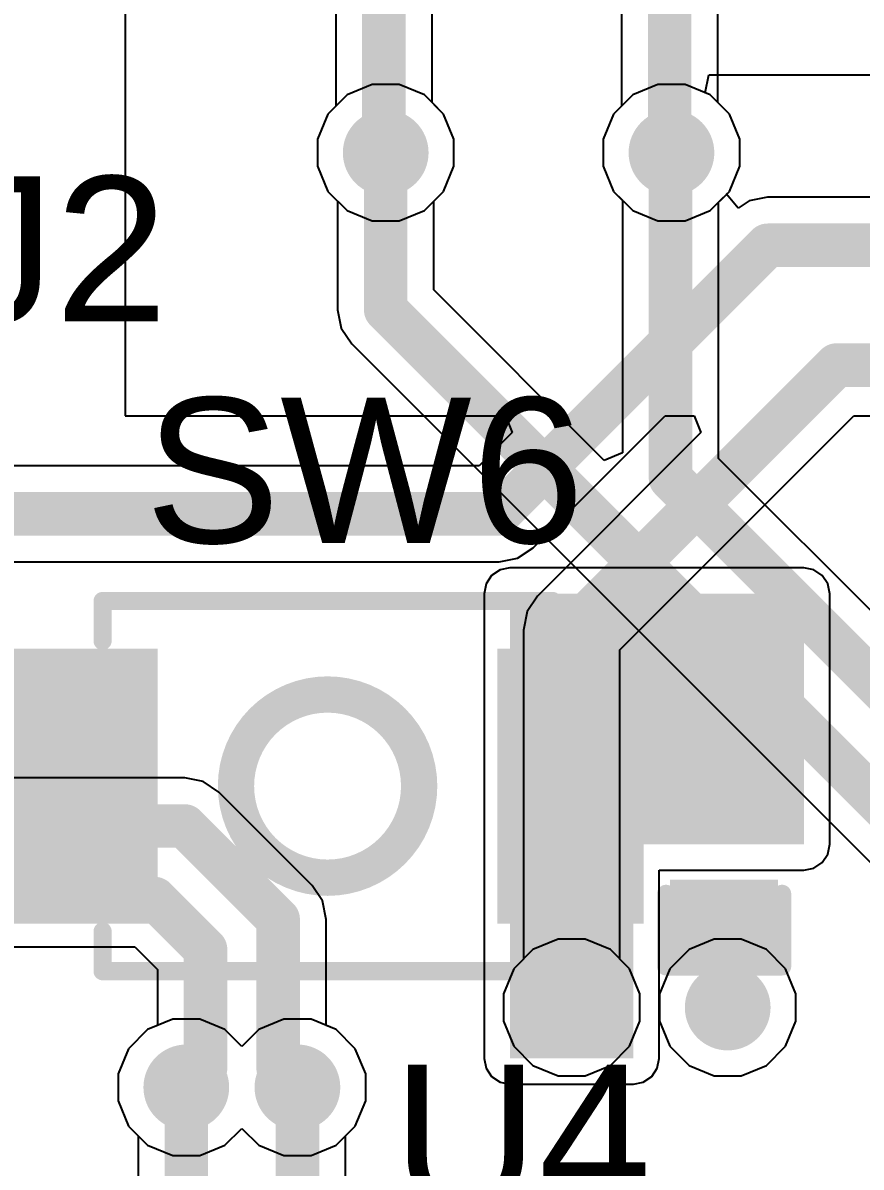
# Model space of a CAD drawing. Header units: inches. Extents: x 0 to 5376, y 0 to 5416.
# Drawn here: x 14.24 to 20.11, y 109.98 to 117.99 of the extents above; entities that cross this region are included whole.
import ezdxf

# ---------------------------------------------------------------- set-up
doc = ezdxf.new("R2010")
doc.units = ezdxf.units.IN
for name, color, linetype in [('Bottom Layer', 5, 'Continuous'), ('Layer 1', 16, 'Continuous'), ('Layer 2', 76, 'Continuous'), ('Top Layer', 1, 'Continuous'), ('Top Overlay', 2, 'Continuous'), ('Top Paste', 8, 'Continuous'), ('Top Solder', 216, 'Continuous'), ('Via Holes', 16, 'Continuous')]:
    doc.layers.add(name, color=color, linetype=linetype)
doc.styles.add('Arial', font='', dxfattribs={"height": 0.2})
doc.styles.get('Arial').set_extended_font_data('Arial')

msp = doc.modelspace()

# ---------------------------------------------------------------- hatches: boundary and pattern name
at = {"layer": 'Bottom Layer'}
h = msp.add_hatch(color=5, dxfattribs=at)
edge = h.paths.add_edge_path()
edge.add_arc((16.78329892, 117.0813), 0.2999994, 0, 360)
h = msp.add_hatch(color=5, dxfattribs=at)
edge = h.paths.add_edge_path()
edge.add_arc((18.7833, 117.0813), 0.2999994, 0, 360)
h = msp.add_hatch(color=5, dxfattribs=at)
edge = h.paths.add_edge_path()
edge.add_arc((18.0848, 111.0996), 0.2999994, 0, 360)
h = msp.add_hatch(color=5, dxfattribs=at)
edge = h.paths.add_edge_path()
edge.add_arc((19.177, 111.0996), 0.2999994, 0, 360)
h = msp.add_hatch(color=5, dxfattribs=at)
edge = h.paths.add_edge_path()
edge.add_arc((15.3875486, 110.5408), 0.2999994, 0, 360)
h = msp.add_hatch(color=5, dxfattribs=at)
edge = h.paths.add_edge_path()
edge.add_arc((16.1653474, 110.5408), 0.2999994, 0, 360)
at = {"layer": 'Layer 1'}
h = msp.add_hatch(color=16, dxfattribs=at)
edge = h.paths.add_edge_path()
edge.add_arc((16.78329892, 117.0813), 0.2999994, 0, 360)
h = msp.add_hatch(color=16, dxfattribs=at)
edge = h.paths.add_edge_path()
edge.add_arc((18.7833, 117.0813), 0.2999994, 0, 360)
h = msp.add_hatch(color=16, dxfattribs=at)
edge = h.paths.add_edge_path()
edge.add_arc((18.0848, 111.0996), 0.2999994, 0, 360)
h = msp.add_hatch(color=16, dxfattribs=at)
edge = h.paths.add_edge_path()
edge.add_arc((19.177, 111.0996), 0.2999994, 0, 360)
h = msp.add_hatch(color=16, dxfattribs=at)
edge = h.paths.add_edge_path()
edge.add_arc((15.3875486, 110.5408), 0.2999994, 0, 360)
h = msp.add_hatch(color=16, dxfattribs=at)
edge = h.paths.add_edge_path()
edge.add_arc((16.1653474, 110.5408), 0.2999994, 0, 360)
at = {"layer": 'Layer 2'}
h = msp.add_hatch(color=76, dxfattribs=at)
edge = h.paths.add_edge_path()
edge.add_arc((16.78329892, 117.0813), 0.2999994, 0, 360)
h = msp.add_hatch(color=76, dxfattribs=at)
edge = h.paths.add_edge_path()
edge.add_arc((18.7833, 117.0813), 0.2999994, 0, 360)
h = msp.add_hatch(color=76, dxfattribs=at)
edge = h.paths.add_edge_path()
edge.add_arc((18.0848, 111.0996), 0.2999994, 0, 360)
h = msp.add_hatch(color=76, dxfattribs=at)
edge = h.paths.add_edge_path()
edge.add_arc((19.177, 111.0996), 0.2999994, 0, 360)
h = msp.add_hatch(color=76, dxfattribs=at)
edge = h.paths.add_edge_path()
edge.add_arc((15.3875486, 110.5408), 0.2999994, 0, 360)
h = msp.add_hatch(color=76, dxfattribs=at)
edge = h.paths.add_edge_path()
edge.add_arc((16.1653474, 110.5408), 0.2999994, 0, 360)
at = {"layer": 'Top Layer'}
h = msp.add_hatch(color=1, dxfattribs=at)
edge = h.paths.add_edge_path()
edge.add_arc((16.78329892, 117.0813), 0.2999994, 0, 360)
h = msp.add_hatch(color=1, dxfattribs=at)
edge = h.paths.add_edge_path()
edge.add_arc((18.7833, 117.0813), 0.2999994, 0, 360)
for points in [[(17.653, 110.744), (18.5166, 110.744), (18.5166, 113.9952), (17.653, 113.9952)], [(17.653, 112.2426), (19.7104, 112.2426), (19.7104, 113.9952), (17.653, 113.9952)], [(15.08639985, 111.78900045), (14.26639895, 111.78900045), (14.26639895, 113.50899955), (15.08639985, 113.50899955)], [(18.48640067, 111.78900045), (17.66639977, 111.78900045), (17.66639977, 113.50899955), (18.48640067, 113.50899955)], [(19.4691, 112.41580006), (18.8341, 112.41580006), (18.8341, 112.87300006), (19.4691, 112.87300006)], [(19.4691, 111.47600006), (18.8341, 111.47600006), (18.8341, 111.93320006), (19.4691, 111.93320006)]]:
    msp.add_hatch(color=1, dxfattribs=at).paths.add_polyline_path(points)
h = msp.add_hatch(color=1, dxfattribs=at)
edge = h.paths.add_edge_path()
edge.add_arc((18.0848, 111.0996), 0.2999994, 0, 360)
h = msp.add_hatch(color=1, dxfattribs=at)
edge = h.paths.add_edge_path()
edge.add_arc((19.177, 111.0996), 0.2999994, 0, 360)
h = msp.add_hatch(color=1, dxfattribs=at)
edge = h.paths.add_edge_path()
edge.add_arc((15.3875486, 110.5408), 0.2999994, 0, 360)
h = msp.add_hatch(color=1, dxfattribs=at)
edge = h.paths.add_edge_path()
edge.add_arc((16.1653474, 110.5408), 0.2999994, 0, 360)
at = {"layer": 'Top Paste'}
for points in [[(15.08639985, 111.78900045), (14.26639895, 111.78900045), (14.26639895, 113.50899955), (15.08639985, 113.50899955)], [(18.48640067, 111.78900045), (17.66639977, 111.78900045), (17.66639977, 113.50899955), (18.48640067, 113.50899955)], [(19.4691, 112.41580006), (18.8341, 112.41580006), (18.8341, 112.87300006), (19.4691, 112.87300006)], [(19.4691, 111.47600006), (18.8341, 111.47600006), (18.8341, 111.93320006), (19.4691, 111.93320006)]]:
    msp.add_hatch(color=8, dxfattribs=at).paths.add_polyline_path(points)
at = {"layer": 'Top Solder'}
for points in [[(15.18799985, 111.68740045), (14.16479895, 111.68740045), (14.16479895, 113.61059955), (15.18799985, 113.61059955)], [(18.58800067, 111.68740045), (17.56479977, 111.68740045), (17.56479977, 113.61059955), (18.58800067, 113.61059955)], [(19.52909988, 112.35580018), (18.77410012, 112.35580018), (18.77410012, 112.93299994), (19.52909988, 112.93299994)], [(19.52909988, 111.41600018), (18.77410012, 111.41600018), (18.77410012, 111.99319994), (19.52909988, 111.99319994)]]:
    msp.add_hatch(color=216, dxfattribs=at).paths.add_polyline_path(points)
at = {"layer": 'Via Holes'}
h = msp.add_hatch(color=7, dxfattribs=at)
edge = h.paths.add_edge_path()
edge.add_arc((16.78329892, 117.0813), 0.1499997, 0, 360)
h = msp.add_hatch(color=7, dxfattribs=at)
edge = h.paths.add_edge_path()
edge.add_arc((18.7833, 117.0813), 0.1499997, 0, 360)
h = msp.add_hatch(color=7, dxfattribs=at)
edge = h.paths.add_edge_path()
edge.add_arc((18.0848, 111.0996), 0.1499997, 0, 360)
h = msp.add_hatch(color=7, dxfattribs=at)
edge = h.paths.add_edge_path()
edge.add_arc((19.177, 111.0996), 0.1499997, 0, 360)
h = msp.add_hatch(color=7, dxfattribs=at)
edge = h.paths.add_edge_path()
edge.add_arc((15.3875486, 110.5408), 0.1499997, 0, 360)
h = msp.add_hatch(color=7, dxfattribs=at)
edge = h.paths.add_edge_path()
edge.add_arc((16.1653474, 110.5408), 0.1499997, 0, 360)

# ---------------------------------------------------------------- linework, layer by layer
at = {"layer": 'Bottom Layer'}
for p, q in [((16.68825974, 117.5590994), (16.51264668, 117.48635888)), ((16.8783381, 117.5590994), (16.68825974, 117.5590994)), ((17.05395116, 117.48635888), (16.8783381, 117.5590994)), ((18.68826082, 117.5590994), (18.51264776, 117.48635888)), ((18.87833918, 117.5590994), (18.68826082, 117.5590994)), ((19.05395224, 117.48635888), (18.87833918, 117.5590994)), ((16.51264668, 117.48635888), (16.37824004, 117.35195224)), ((17.1883578, 117.35195224), (17.05395116, 117.48635888)), ((18.51264776, 117.48635888), (18.37824112, 117.35195224)), ((19.18835888, 117.35195224), (19.05395224, 117.48635888)), ((16.37824004, 117.35195224), (16.30549952, 117.17633918)), ((17.26109832, 117.17633918), (17.1883578, 117.35195224)), ((18.37824112, 117.35195224), (18.3055006, 117.17633918)), ((19.2610994, 117.17633918), (19.18835888, 117.35195224)), ((16.30549952, 117.17633918), (16.30549952, 116.98626082)), ((17.26109832, 116.98626082), (17.26109832, 117.17633918)), ((18.3055006, 117.17633918), (18.3055006, 116.98626082)), ((19.2610994, 116.98626082), (19.2610994, 117.17633918)), ((16.30549952, 116.98626082), (16.37824004, 116.81064776)), ((17.1883578, 116.81064776), (17.26109832, 116.98626082)), ((18.3055006, 116.98626082), (18.37824112, 116.81064776)), ((19.18835888, 116.81064776), (19.2610994, 116.98626082)), ((16.37824004, 116.81064776), (16.51264668, 116.67624112)), ((17.05395116, 116.67624112), (17.1883578, 116.81064776)), ((18.37824112, 116.81064776), (18.51264776, 116.67624112)), ((19.05395224, 116.67624112), (19.18835888, 116.81064776)), ((16.51264668, 116.67624112), (16.68825974, 116.6035006)), ((16.8783381, 116.6035006), (17.05395116, 116.67624112)), ((18.51264776, 116.67624112), (18.68826082, 116.6035006)), ((18.87833918, 116.6035006), (19.05395224, 116.67624112)), ((16.68825974, 116.6035006), (16.8783381, 116.6035006)), ((18.68826082, 116.6035006), (18.87833918, 116.6035006)), ((15.37726668, 112.70626938), (9.94958132, 112.70626938)), ((15.50610564, 112.68064078), (15.37726668, 112.70626938)), ((15.61532818, 112.6076615), (15.50610564, 112.68064078)), ((16.2685095, 111.95448018), (15.61532818, 112.6076615)), ((16.34148878, 111.84525764), (16.2685095, 111.95448018)), ((16.36711738, 111.71641868), (16.34148878, 111.84525764)), ((16.36711738, 110.9743907), (16.36711738, 111.71641868)), ((17.98976082, 111.5773994), (17.81414776, 111.50465888)), ((18.17983918, 111.5773994), (17.98976082, 111.5773994)), ((18.35545224, 111.50465888), (18.17983918, 111.5773994)), ((12.51243878, 111.52493062), (15.02739438, 111.52493062)), ((15.02739438, 111.52493062), (15.18577862, 111.36654638)), ((17.81414776, 111.50465888), (17.67974112, 111.37025224)), ((18.48985888, 111.37025224), (18.35545224, 111.50465888)), ((15.18577862, 111.36654638), (15.18577862, 110.9743907)), ((17.67974112, 111.37025224), (17.6070006, 111.19463918)), ((18.5625994, 111.19463918), (18.48985888, 111.37025224)), ((17.6070006, 111.19463918), (17.6070006, 111.00456082)), ((18.5625994, 111.00456082), (18.5625994, 111.19463918)), ((17.6070006, 111.00456082), (17.67974112, 110.82894776)), ((18.48985888, 110.82894776), (18.5625994, 111.00456082)), ((15.11689636, 110.94585888), (14.98248972, 110.81145224)), ((15.18577862, 110.9743907), (15.11689636, 110.94585888)), ((16.43599964, 110.94585888), (16.36711738, 110.9743907)), ((16.57040628, 110.81145224), (16.43599964, 110.94585888)), ((17.67974112, 110.82894776), (17.81414776, 110.69454112)), ((18.35545224, 110.69454112), (18.48985888, 110.82894776)), ((14.98248972, 110.81145224), (14.9097492, 110.63583918)), ((16.6431468, 110.63583918), (16.57040628, 110.81145224)), ((17.81414776, 110.69454112), (17.98976082, 110.6218006)), ((18.17983918, 110.6218006), (18.35545224, 110.69454112)), ((14.9097492, 110.63583918), (14.9097492, 110.44576082)), ((16.6431468, 110.44576082), (16.6431468, 110.63583918)), ((17.98976082, 110.6218006), (18.17983918, 110.6218006)), ((14.9097492, 110.44576082), (14.98248972, 110.27014776)), ((16.57040628, 110.27014776), (16.6431468, 110.44576082)), ((14.98248972, 110.27014776), (15.11689636, 110.13574112)), ((16.43599964, 110.13574112), (16.57040628, 110.27014776)), ((15.65820084, 110.13574112), (15.776448, 110.25398828)), ((15.776448, 110.25398828), (15.89469516, 110.13574112)), ((15.11689636, 110.13574112), (15.29250942, 110.0630006)), ((15.48258778, 110.0630006), (15.65820084, 110.13574112)), ((15.89469516, 110.13574112), (16.07030822, 110.0630006)), ((16.26038658, 110.0630006), (16.43599964, 110.13574112)), ((15.29250942, 110.0630006), (15.48258778, 110.0630006)), ((16.07030822, 110.0630006), (16.26038658, 110.0630006))]:
    msp.add_line(p, q, dxfattribs=at)
for points in [[(9.94958132, 112.3696, 0.3048, 0.3048, 0), (15.37726668, 112.3696, 0.3048, 0.3048, 0)], [(15.37726668, 112.3696, 0.3048, 0.3048, 0), (16.030448, 111.71641868, 0.3048, 0.3048, 0)], [(13.4881874, 111.8616, 0.3048, 0.3048, 0), (15.166848, 111.8616, 0.3048, 0.3048, 0)], [(15.166848, 111.8616, 0.3048, 0.3048, 0), (15.522448, 111.506, 0.3048, 0.3048, 0)], [(16.030448, 110.6756994, 0.3048, 0.3048, 0), (16.030448, 111.71641868, 0.3048, 0.3048, 0)], [(15.522448, 110.6756994, 0.3048, 0.3048, 0), (15.522448, 111.506, 0.3048, 0.3048, 0)], [(15.3875486, 110.5408, 0.3048, 0.3048, 0), (15.522448, 110.6756994, 0.3048, 0.3048, 0)], [(16.030448, 110.6756994, 0.3048, 0.3048, 0), (16.1653474, 110.5408, 0.3048, 0.3048, 0)]]:
    msp.add_lwpolyline(points, format="xyseb", dxfattribs=at)
for points in [[(15.30106668, 112.3696, 0.1524, 0.1524, 1), (15.45346668, 112.3696, 0.1524, 0.1524, 1)], [(15.30106668, 112.3696, 0.1524, 0.1524, 1), (15.45346668, 112.3696, 0.1524, 0.1524, 1)], [(15.090648, 111.8616, 0.1524, 0.1524, 1), (15.243048, 111.8616, 0.1524, 0.1524, 1)], [(15.090648, 111.8616, 0.1524, 0.1524, 1), (15.243048, 111.8616, 0.1524, 0.1524, 1)], [(15.954248, 111.71641868, 0.1524, 0.1524, 1), (16.106648, 111.71641868, 0.1524, 0.1524, 1)], [(15.954248, 111.71641868, 0.1524, 0.1524, 1), (16.106648, 111.71641868, 0.1524, 0.1524, 1)], [(15.446248, 111.506, 0.1524, 0.1524, 1), (15.598648, 111.506, 0.1524, 0.1524, 1)], [(15.446248, 111.506, 0.1524, 0.1524, 1), (15.598648, 111.506, 0.1524, 0.1524, 1)], [(15.446248, 110.6756994, 0.1524, 0.1524, 1), (15.598648, 110.6756994, 0.1524, 0.1524, 1)], [(15.446248, 110.6756994, 0.1524, 0.1524, 1), (15.598648, 110.6756994, 0.1524, 0.1524, 1)], [(15.954248, 110.6756994, 0.1524, 0.1524, 1), (16.106648, 110.6756994, 0.1524, 0.1524, 1)], [(15.954248, 110.6756994, 0.1524, 0.1524, 1), (16.106648, 110.6756994, 0.1524, 0.1524, 1)], [(15.3113486, 110.5408, 0.1524, 0.1524, 1), (15.4637486, 110.5408, 0.1524, 0.1524, 1)], [(16.0891474, 110.5408, 0.1524, 0.1524, 1), (16.2415474, 110.5408, 0.1524, 0.1524, 1)]]:
    msp.add_lwpolyline(points, format="xyseb", close=True, dxfattribs=at)
at = {"layer": 'Layer 1'}
for p, q in [((16.68825974, 117.5590994), (16.51264668, 117.48635888)), ((16.8783381, 117.5590994), (16.68825974, 117.5590994)), ((17.05395116, 117.48635888), (16.8783381, 117.5590994)), ((18.68826082, 117.5590994), (18.51264776, 117.48635888)), ((18.87833918, 117.5590994), (18.68826082, 117.5590994)), ((19.05395224, 117.48635888), (18.87833918, 117.5590994)), ((16.51264668, 117.48635888), (16.37824004, 117.35195224)), ((17.1883578, 117.35195224), (17.05395116, 117.48635888)), ((18.51264776, 117.48635888), (18.37824112, 117.35195224)), ((19.18835888, 117.35195224), (19.05395224, 117.48635888)), ((16.37824004, 117.35195224), (16.30549952, 117.17633918)), ((17.26109832, 117.17633918), (17.1883578, 117.35195224)), ((18.37824112, 117.35195224), (18.3055006, 117.17633918)), ((19.2610994, 117.17633918), (19.18835888, 117.35195224)), ((16.30549952, 117.17633918), (16.30549952, 116.98626082)), ((17.26109832, 116.98626082), (17.26109832, 117.17633918)), ((18.3055006, 117.17633918), (18.3055006, 116.98626082)), ((19.2610994, 116.98626082), (19.2610994, 117.17633918)), ((16.30549952, 116.98626082), (16.37824004, 116.81064776)), ((17.1883578, 116.81064776), (17.26109832, 116.98626082)), ((18.3055006, 116.98626082), (18.37824112, 116.81064776)), ((19.18835888, 116.81064776), (19.2610994, 116.98626082)), ((16.37824004, 116.81064776), (16.44662954, 116.74225826)), ((16.44662954, 116.74225826), (16.44662954, 115.98249854)), ((17.1199683, 116.74225826), (17.1883578, 116.81064776)), ((17.1199683, 116.12195216), (17.1199683, 116.74225826)), ((18.37824112, 116.81064776), (18.44028062, 116.74860826)), ((18.44028062, 116.74860826), (18.44028062, 114.98124832)), ((19.11361938, 116.73590826), (19.18835888, 116.81064776)), ((19.11361938, 114.94109854), (19.11361938, 116.73590826)), ((18.31328062, 114.92864238), (17.1199683, 116.12195216)), ((16.44662954, 115.98249854), (16.47225814, 115.85365958)), ((16.47225814, 115.85365958), (16.54523742, 115.74443704)), ((16.54523742, 115.74443704), (27.85434358, 104.4353385)), ((18.44028062, 114.98124832), (18.31328062, 114.92864238)), ((23.33396908, 110.72075138), (19.11361938, 114.94109854)), ((17.98976082, 111.5773994), (17.81414776, 111.50465888)), ((18.17983918, 111.5773994), (17.98976082, 111.5773994)), ((18.35545224, 111.50465888), (18.17983918, 111.5773994)), ((17.81414776, 111.50465888), (17.67974112, 111.37025224)), ((18.48985888, 111.37025224), (18.35545224, 111.50465888)), ((17.67974112, 111.37025224), (17.6070006, 111.19463918)), ((18.5625994, 111.19463918), (18.48985888, 111.37025224)), ((17.6070006, 111.19463918), (17.6070006, 111.00456082)), ((18.5625994, 111.00456082), (18.5625994, 111.19463918)), ((15.29250942, 111.0185994), (15.11689636, 110.94585888)), ((15.48258778, 111.0185994), (15.29250942, 111.0185994)), ((15.65820084, 110.94585888), (15.48258778, 111.0185994)), ((16.07030822, 111.0185994), (15.89469516, 110.94585888)), ((16.26038658, 111.0185994), (16.07030822, 111.0185994)), ((16.43599964, 110.94585888), (16.26038658, 111.0185994)), ((17.6070006, 111.00456082), (17.67974112, 110.82894776)), ((18.48985888, 110.82894776), (18.5625994, 111.00456082)), ((15.11689636, 110.94585888), (14.98248972, 110.81145224)), ((15.776448, 110.82761172), (15.65820084, 110.94585888)), ((15.89469516, 110.94585888), (15.776448, 110.82761172)), ((16.57040628, 110.81145224), (16.43599964, 110.94585888)), ((17.67974112, 110.82894776), (17.81414776, 110.69454112)), ((18.35545224, 110.69454112), (18.48985888, 110.82894776)), ((14.98248972, 110.81145224), (14.9097492, 110.63583918)), ((16.6431468, 110.63583918), (16.57040628, 110.81145224)), ((17.81414776, 110.69454112), (17.98976082, 110.6218006)), ((18.17983918, 110.6218006), (18.35545224, 110.69454112)), ((14.9097492, 110.63583918), (14.9097492, 110.44576082)), ((16.6431468, 110.44576082), (16.6431468, 110.63583918)), ((17.98976082, 110.6218006), (18.17983918, 110.6218006)), ((14.9097492, 110.44576082), (14.98248972, 110.27014776)), ((16.57040628, 110.27014776), (16.6431468, 110.44576082)), ((14.98248972, 110.27014776), (15.11689636, 110.13574112)), ((16.43599964, 110.13574112), (16.57040628, 110.27014776)), ((15.65820084, 110.13574112), (15.776448, 110.25398828)), ((15.776448, 110.25398828), (15.89469516, 110.13574112)), ((15.11689636, 110.13574112), (15.29250942, 110.0630006)), ((15.48258778, 110.0630006), (15.65820084, 110.13574112)), ((15.89469516, 110.13574112), (16.07030822, 110.0630006)), ((16.26038658, 110.0630006), (16.43599964, 110.13574112)), ((15.29250942, 110.0630006), (15.48258778, 110.0630006)), ((16.07030822, 110.0630006), (16.26038658, 110.0630006))]:
    msp.add_line(p, q, dxfattribs=at)
for points in [[(16.78329892, 115.98249854, 0.3048, 0.3048, 0), (16.78329892, 117.0813, 0.3048, 0.3048, 0)], [(18.77695, 114.80164492, 0.3048, 0.3048, 0), (18.77695, 117.0813, 0.3048, 0.3048, 0)], [(16.78329892, 115.98249854, 0.3048, 0.3048, 0), (28.09240508, 104.6734, 0.3048, 0.3048, 0)], [(18.77695, 114.80164492, 0.3048, 0.3048, 0), (28.0924, 105.4862, 0.3048, 0.3048, 0)]]:
    msp.add_lwpolyline(points, format="xyseb", dxfattribs=at)
for points in [[(16.70709892, 117.0813, 0.1524, 0.1524, 1), (16.85949892, 117.0813, 0.1524, 0.1524, 1)], [(18.70075, 117.0813, 0.1524, 0.1524, 1), (18.85315, 117.0813, 0.1524, 0.1524, 1)], [(16.70709892, 115.98249854, 0.1524, 0.1524, 1), (16.85949892, 115.98249854, 0.1524, 0.1524, 1)], [(16.70709892, 115.98249854, 0.1524, 0.1524, 1), (16.85949892, 115.98249854, 0.1524, 0.1524, 1)], [(18.70075, 114.80164492, 0.1524, 0.1524, 1), (18.85315, 114.80164492, 0.1524, 0.1524, 1)], [(18.70075, 114.80164492, 0.1524, 0.1524, 1), (18.85315, 114.80164492, 0.1524, 0.1524, 1)]]:
    msp.add_lwpolyline(points, format="xyseb", close=True, dxfattribs=at)
at = {"layer": 'Layer 2'}
for p, q in [((14.9606, 118.1354), (14.9606, 115.2398)), ((19.02005594, 117.5004), (19.04531624, 117.6274)), ((19.04531624, 117.6274), (37.4295543, 117.6274)), ((19.05395224, 117.48635888), (19.02005594, 117.5004)), ((19.18835888, 117.35195224), (19.05395224, 117.48635888)), ((19.2610994, 117.17633918), (19.18835888, 117.35195224)), ((19.2610994, 116.98626082), (19.2610994, 117.17633918)), ((19.18835888, 116.81064776), (19.2610994, 116.98626082)), ((19.1694435, 116.79173238), (19.18835888, 116.81064776)), ((19.25040346, 116.6930864), (19.1694435, 116.79173238)), ((19.32756104, 116.74464078), (19.25040346, 116.6930864)), ((19.4564, 116.77026938), (19.32756104, 116.74464078)), ((26.94055826, 116.77026938), (19.4564, 116.77026938)), ((14.9606, 115.2398), (17.62054134, 115.2398)), ((17.62054134, 115.2398), (17.66914424, 115.12246724)), ((17.8148615, 114.3159385), (18.738723, 115.2398)), ((18.42146938, 113.60174638), (20.059523, 115.2398)), ((18.738723, 115.2398), (18.94134134, 115.2398)), ((18.94134134, 115.2398), (18.98994424, 115.12246724)), ((20.059523, 115.2398), (21.5646, 115.2398)), ((17.66914424, 115.12246724), (17.43734638, 114.89066938)), ((18.98994424, 115.12246724), (17.8467385, 113.9792615)), ((17.43734638, 114.89066938), (9.838641739999998, 114.89066938)), ((17.70563896, 114.24295922), (17.8148615, 114.3159385)), ((9.838641739999998, 114.21733062), (17.5768, 114.21733062)), ((17.5768, 114.21733062), (17.70563896, 114.24295922)), ((17.8467385, 113.9792615), (17.77375922, 113.87003896)), ((17.77375922, 113.87003896), (17.74813062, 113.7412)), ((17.74813062, 113.7412), (17.74813062, 111.43864174)), ((18.42146938, 111.43864174), (18.42146938, 113.60174638)), ((19.08196082, 111.5773994), (18.90634776, 111.50465888)), ((19.27203918, 111.5773994), (19.08196082, 111.5773994)), ((19.44765224, 111.50465888), (19.27203918, 111.5773994)), ((18.90634776, 111.50465888), (18.77194112, 111.37025224)), ((19.58205888, 111.37025224), (19.44765224, 111.50465888)), ((17.74813062, 111.43864174), (17.67974112, 111.37025224)), ((18.48985888, 111.37025224), (18.42146938, 111.43864174)), ((17.67974112, 111.37025224), (17.6070006, 111.19463918)), ((18.5625994, 111.19463918), (18.48985888, 111.37025224)), ((18.77194112, 111.37025224), (18.6992006, 111.19463918)), ((19.6547994, 111.19463918), (19.58205888, 111.37025224)), ((17.6070006, 111.19463918), (17.6070006, 111.00456082)), ((18.5625994, 111.00456082), (18.5625994, 111.19463918)), ((18.6992006, 111.19463918), (18.6992006, 111.00456082)), ((19.6547994, 111.00456082), (19.6547994, 111.19463918)), ((15.29250942, 111.0185994), (15.11689636, 110.94585888)), ((15.48258778, 111.0185994), (15.29250942, 111.0185994)), ((15.65820084, 110.94585888), (15.48258778, 111.0185994)), ((16.07030822, 111.0185994), (15.89469516, 110.94585888)), ((16.26038658, 111.0185994), (16.07030822, 111.0185994)), ((16.43599964, 110.94585888), (16.26038658, 111.0185994)), ((17.6070006, 111.00456082), (17.67974112, 110.82894776)), ((18.48985888, 110.82894776), (18.5625994, 111.00456082)), ((18.6992006, 111.00456082), (18.77194112, 110.82894776)), ((19.58205888, 110.82894776), (19.6547994, 111.00456082)), ((15.11689636, 110.94585888), (14.98248972, 110.81145224)), ((15.776448, 110.82761172), (15.65820084, 110.94585888)), ((15.89469516, 110.94585888), (15.776448, 110.82761172)), ((16.57040628, 110.81145224), (16.43599964, 110.94585888)), ((17.67974112, 110.82894776), (17.81414776, 110.69454112)), ((18.35545224, 110.69454112), (18.48985888, 110.82894776)), ((18.77194112, 110.82894776), (18.90634776, 110.69454112)), ((19.44765224, 110.69454112), (19.58205888, 110.82894776)), ((14.98248972, 110.81145224), (14.9097492, 110.63583918)), ((16.6431468, 110.63583918), (16.57040628, 110.81145224)), ((17.81414776, 110.69454112), (17.98976082, 110.6218006)), ((18.17983918, 110.6218006), (18.35545224, 110.69454112)), ((18.90634776, 110.69454112), (19.08196082, 110.6218006)), ((19.27203918, 110.6218006), (19.44765224, 110.69454112)), ((14.9097492, 110.63583918), (14.9097492, 110.44576082)), ((16.6431468, 110.44576082), (16.6431468, 110.63583918)), ((17.98976082, 110.6218006), (18.17983918, 110.6218006)), ((19.08196082, 110.6218006), (19.27203918, 110.6218006)), ((14.9097492, 110.44576082), (14.98248972, 110.27014776)), ((16.57040628, 110.27014776), (16.6431468, 110.44576082)), ((14.98248972, 110.27014776), (15.11689636, 110.13574112)), ((16.43599964, 110.13574112), (16.57040628, 110.27014776)), ((15.65820084, 110.13574112), (15.776448, 110.25398828)), ((15.776448, 110.25398828), (15.89469516, 110.13574112)), ((15.11689636, 110.13574112), (15.29250942, 110.0630006)), ((15.48258778, 110.0630006), (15.65820084, 110.13574112)), ((15.89469516, 110.13574112), (16.07030822, 110.0630006)), ((16.26038658, 110.0630006), (16.43599964, 110.13574112)), ((15.29250942, 110.0630006), (15.48258778, 110.0630006)), ((16.07030822, 110.0630006), (16.26038658, 110.0630006))]:
    msp.add_line(p, q, dxfattribs=at)
for points in [[(17.5768, 114.554, 0.3048, 0.3048, 0), (19.4564, 116.4336, 0.3048, 0.3048, 0)], [(19.4564, 116.4336, 0.3048, 0.3048, 0), (27.2796, 116.4336, 0.3048, 0.3048, 0)], [(18.0848, 113.7412, 0.3048, 0.3048, 0), (19.939, 115.5954, 0.3048, 0.3048, 0)], [(19.939, 115.5954, 0.3048, 0.3048, 0), (37.04740368, 115.5954, 0.3048, 0.3048, 0)], [(9.4996, 114.554, 0.3048, 0.3048, 0), (17.5768, 114.554, 0.3048, 0.3048, 0)], [(18.0848, 111.0996, 0.3048, 0.3048, 0), (18.0848, 113.7412, 0.3048, 0.3048, 0)]]:
    msp.add_lwpolyline(points, format="xyseb", dxfattribs=at)
for points in [[(19.3802, 116.4336, 0.1524, 0.1524, 1), (19.5326, 116.4336, 0.1524, 0.1524, 1)], [(19.3802, 116.4336, 0.1524, 0.1524, 1), (19.5326, 116.4336, 0.1524, 0.1524, 1)], [(19.8628, 115.5954, 0.1524, 0.1524, 1), (20.0152, 115.5954, 0.1524, 0.1524, 1)], [(19.8628, 115.5954, 0.1524, 0.1524, 1), (20.0152, 115.5954, 0.1524, 0.1524, 1)], [(17.5006, 114.554, 0.1524, 0.1524, 1), (17.653, 114.554, 0.1524, 0.1524, 1)], [(17.5006, 114.554, 0.1524, 0.1524, 1), (17.653, 114.554, 0.1524, 0.1524, 1)], [(18.0086, 113.7412, 0.1524, 0.1524, 1), (18.161, 113.7412, 0.1524, 0.1524, 1)], [(18.0086, 113.7412, 0.1524, 0.1524, 1), (18.161, 113.7412, 0.1524, 0.1524, 1)], [(18.0086, 111.0996, 0.1524, 0.1524, 1), (18.161, 111.0996, 0.1524, 0.1524, 1)]]:
    msp.add_lwpolyline(points, format="xyseb", close=True, dxfattribs=at)
at = {"layer": 'Top Layer'}
for p, q in [((16.43392954, 122.9106), (16.43392954, 117.40764174)), ((17.1072683, 117.43304174), (17.1072683, 122.9106)), ((18.43393062, 122.9106), (18.43393062, 117.40764174)), ((19.10726938, 117.43304174), (19.10726938, 122.9106)), ((16.43392954, 117.40764174), (16.37824004, 117.35195224)), ((17.1883578, 117.35195224), (17.1072683, 117.43304174)), ((18.43393062, 117.40764174), (18.37824112, 117.35195224)), ((19.18835888, 117.35195224), (19.10726938, 117.43304174)), ((16.37824004, 117.35195224), (16.30549952, 117.17633918)), ((17.26109832, 117.17633918), (17.1883578, 117.35195224)), ((18.37824112, 117.35195224), (18.3055006, 117.17633918)), ((19.2610994, 117.17633918), (19.18835888, 117.35195224)), ((16.30549952, 117.17633918), (16.30549952, 116.98626082)), ((17.26109832, 116.98626082), (17.26109832, 117.17633918)), ((18.3055006, 117.17633918), (18.3055006, 116.98626082)), ((19.2610994, 116.98626082), (19.2610994, 117.17633918)), ((16.30549952, 116.98626082), (16.37824004, 116.81064776)), ((17.1883578, 116.81064776), (17.26109832, 116.98626082)), ((18.3055006, 116.98626082), (18.37824112, 116.81064776)), ((19.18835888, 116.81064776), (19.2610994, 116.98626082)), ((16.37824004, 116.81064776), (16.51264668, 116.67624112)), ((17.05395116, 116.67624112), (17.1883578, 116.81064776)), ((18.37824112, 116.81064776), (18.51264776, 116.67624112)), ((19.05395224, 116.67624112), (19.18835888, 116.81064776)), ((16.51264668, 116.67624112), (16.68825974, 116.6035006)), ((16.8783381, 116.6035006), (17.05395116, 116.67624112)), ((18.51264776, 116.67624112), (18.68826082, 116.6035006)), ((18.87833918, 116.6035006), (19.05395224, 116.67624112)), ((16.68825974, 116.6035006), (16.8783381, 116.6035006)), ((18.68826082, 116.6035006), (18.87833918, 116.6035006)), ((17.52481382, 114.12338618), (17.48551748, 114.06457248)), ((17.58362752, 114.16268252), (17.52481382, 114.12338618)), ((17.653, 114.17648234), (17.58362752, 114.16268252)), ((19.7104, 114.17648234), (17.653, 114.17648234)), ((19.77977248, 114.16268252), (19.7104, 114.17648234)), ((19.83858618, 114.12338618), (19.77977248, 114.16268252)), ((19.87788252, 114.06457248), (19.83858618, 114.12338618)), ((17.48551748, 114.06457248), (17.47171766, 113.9952)), ((19.89168234, 113.9952), (19.87788252, 114.06457248)), ((17.47171766, 113.9952), (17.47171766, 112.2426)), ((19.89168234, 112.2426), (19.89168234, 113.9952)), ((17.47171766, 112.2426), (17.47171766, 110.744)), ((19.87788252, 112.17322752), (19.89168234, 112.2426)), ((19.77977248, 112.07511748), (19.83858618, 112.11441382)), ((19.83858618, 112.11441382), (19.87788252, 112.17322752)), ((18.69788234, 110.744), (18.69788234, 112.06131766)), ((18.69788234, 112.06131766), (19.7104, 112.06131766)), ((19.7104, 112.06131766), (19.77977248, 112.07511748)), ((15.29250942, 111.0185994), (15.11689636, 110.94585888)), ((15.48258778, 111.0185994), (15.29250942, 111.0185994)), ((15.65820084, 110.94585888), (15.48258778, 111.0185994)), ((16.07030822, 111.0185994), (15.89469516, 110.94585888)), ((16.26038658, 111.0185994), (16.07030822, 111.0185994)), ((16.43599964, 110.94585888), (16.26038658, 111.0185994)), ((15.11689636, 110.94585888), (14.98248972, 110.81145224)), ((15.776448, 110.82761172), (15.65820084, 110.94585888)), ((15.89469516, 110.94585888), (15.776448, 110.82761172)), ((16.57040628, 110.81145224), (16.43599964, 110.94585888)), ((14.98248972, 110.81145224), (14.9097492, 110.63583918)), ((16.6431468, 110.63583918), (16.57040628, 110.81145224)), ((17.47171766, 110.744), (17.48551748, 110.67462752)), ((18.68408252, 110.67462752), (18.69788234, 110.744)), ((17.48551748, 110.67462752), (17.52481382, 110.61581382)), ((18.64478618, 110.61581382), (18.68408252, 110.67462752)), ((14.9097492, 110.63583918), (14.9097492, 110.44576082)), ((16.6431468, 110.44576082), (16.6431468, 110.63583918)), ((17.52481382, 110.61581382), (17.58362752, 110.57651748)), ((17.58362752, 110.57651748), (17.653, 110.56271766)), ((18.5166, 110.56271766), (18.58597248, 110.57651748)), ((18.58597248, 110.57651748), (18.64478618, 110.61581382)), ((17.653, 110.56271766), (18.5166, 110.56271766)), ((14.9097492, 110.44576082), (14.98248972, 110.27014776)), ((16.57040628, 110.27014776), (16.6431468, 110.44576082)), ((14.98248972, 110.27014776), (15.05087922, 110.20175826)), ((16.50201678, 110.20175826), (16.57040628, 110.27014776)), ((15.05087922, 110.20175826), (15.05087922, 109.1809475)), ((16.50201678, 109.1809475), (16.50201678, 110.20175826))]:
    msp.add_line(p, q, dxfattribs=at)
for points in [[(16.77059892, 117.0813, 0.3048, 0.3048, 0), (16.77059892, 123.8504, 0.3048, 0.3048, 0)], [(18.7706, 117.0813, 0.3048, 0.3048, 0), (18.7706, 123.8504, 0.3048, 0.3048, 0)], [(18.07640022, 111.10799978, 0.3048, 0.3048, 0), (18.07640022, 112.649, 0.3048, 0.3048, 0)], [(18.07640022, 111.10799978, 0.3048, 0.3048, 0), (18.0848, 111.0996, 0.3048, 0.3048, 0)], [(15.3875486, 108.5892926, 0.3048, 0.3048, 0), (15.3875486, 110.5408, 0.3048, 0.3048, 0)], [(16.1653474, 108.5892926, 0.3048, 0.3048, 0), (16.1653474, 110.5408, 0.3048, 0.3048, 0)]]:
    msp.add_lwpolyline(points, format="xyseb", dxfattribs=at)
for points in [[(16.69439892, 117.0813, 0.1524, 0.1524, 1), (16.84679892, 117.0813, 0.1524, 0.1524, 1)], [(18.6944, 117.0813, 0.1524, 0.1524, 1), (18.8468, 117.0813, 0.1524, 0.1524, 1)], [(18.00020022, 112.649, 0.1524, 0.1524, 1), (18.15260022, 112.649, 0.1524, 0.1524, 1)], [(18.00020022, 111.10799978, 0.1524, 0.1524, 1), (18.15260022, 111.10799978, 0.1524, 0.1524, 1)], [(18.00020022, 111.10799978, 0.1524, 0.1524, 1), (18.15260022, 111.10799978, 0.1524, 0.1524, 1)], [(18.0086, 111.0996, 0.1524, 0.1524, 1), (18.161, 111.0996, 0.1524, 0.1524, 1)], [(15.3113486, 110.5408, 0.1524, 0.1524, 1), (15.4637486, 110.5408, 0.1524, 0.1524, 1)], [(16.0891474, 110.5408, 0.1524, 0.1524, 1), (16.2415474, 110.5408, 0.1524, 0.1524, 1)]]:
    msp.add_lwpolyline(points, format="xyseb", close=True, dxfattribs=at)
at = {"layer": 'Top Overlay'}
for points in [[(14.80159854, 113.665, 0.127, 0.127, 0), (14.80159854, 113.9444, 0.127, 0.127, 0)], [(14.80159854, 113.9444, 0.127, 0.127, 0), (17.95120108, 113.9444, 0.127, 0.127, 0)], [(17.95120108, 113.665, 0.127, 0.127, 0), (17.95120108, 113.9444, 0.127, 0.127, 0)], [(18.7452, 112.45390006, 0.127, 0.127, 0), (18.7452, 112.96190006, 0.127, 0.127, 0)], [(18.7452, 112.96190006, 0.127, 0.127, 0), (19.558, 112.96190006, 0.127, 0.127, 0)], [(19.558, 112.45390006, 0.127, 0.127, 0), (19.558, 112.96190006, 0.127, 0.127, 0)], [(18.7452, 111.38710006, 0.127, 0.127, 0), (18.7452, 111.89510006, 0.127, 0.127, 0)], [(19.558, 111.38710006, 0.127, 0.127, 0), (19.558, 111.89510006, 0.127, 0.127, 0)], [(14.80159854, 111.3536, 0.127, 0.127, 0), (14.80159854, 111.633, 0.127, 0.127, 0)], [(17.95120108, 111.3536, 0.127, 0.127, 0), (17.95120108, 111.633, 0.127, 0.127, 0)], [(14.80159854, 111.3536, 0.127, 0.127, 0), (17.95120108, 111.3536, 0.127, 0.127, 0)], [(18.7452, 111.38710006, 0.127, 0.127, 0), (19.558, 111.38710006, 0.127, 0.127, 0)]]:
    msp.add_lwpolyline(points, format="xyseb", dxfattribs=at)
for points in [[(14.76984854, 113.9444, 0.0635, 0.0635, 1), (14.83334854, 113.9444, 0.0635, 0.0635, 1)], [(14.76984854, 113.9444, 0.0635, 0.0635, 1), (14.83334854, 113.9444, 0.0635, 0.0635, 1)], [(17.91945108, 113.9444, 0.0635, 0.0635, 1), (17.98295108, 113.9444, 0.0635, 0.0635, 1)], [(17.91945108, 113.9444, 0.0635, 0.0635, 1), (17.98295108, 113.9444, 0.0635, 0.0635, 1)], [(14.76984854, 113.665, 0.0635, 0.0635, 1), (14.83334854, 113.665, 0.0635, 0.0635, 1)], [(17.91945108, 113.665, 0.0635, 0.0635, 1), (17.98295108, 113.665, 0.0635, 0.0635, 1)], [(17.01746914, 112.649, 0.254, 0.254, 1), (15.73533302, 112.649, 0.254, 0.254, 1)], [(18.71345, 112.96190006, 0.0635, 0.0635, 1), (18.77695, 112.96190006, 0.0635, 0.0635, 1)], [(18.71345, 112.96190006, 0.0635, 0.0635, 1), (18.77695, 112.96190006, 0.0635, 0.0635, 1)], [(19.52625, 112.96190006, 0.0635, 0.0635, 1), (19.58975, 112.96190006, 0.0635, 0.0635, 1)], [(19.52625, 112.96190006, 0.0635, 0.0635, 1), (19.58975, 112.96190006, 0.0635, 0.0635, 1)], [(15.67183302, 112.649, 0.127, 0.127, 1), (15.79883302, 112.649, 0.127, 0.127, 1)], [(16.95396914, 112.649, 0.127, 0.127, 1), (17.08096914, 112.649, 0.127, 0.127, 1)], [(18.71345, 112.45390006, 0.0635, 0.0635, 1), (18.77695, 112.45390006, 0.0635, 0.0635, 1)], [(19.52625, 112.45390006, 0.0635, 0.0635, 1), (19.58975, 112.45390006, 0.0635, 0.0635, 1)], [(18.71345, 111.89510006, 0.0635, 0.0635, 1), (18.77695, 111.89510006, 0.0635, 0.0635, 1)], [(19.52625, 111.89510006, 0.0635, 0.0635, 1), (19.58975, 111.89510006, 0.0635, 0.0635, 1)], [(14.76984854, 111.633, 0.0635, 0.0635, 1), (14.83334854, 111.633, 0.0635, 0.0635, 1)], [(17.91945108, 111.633, 0.0635, 0.0635, 1), (17.98295108, 111.633, 0.0635, 0.0635, 1)], [(14.76984854, 111.3536, 0.0635, 0.0635, 1), (14.83334854, 111.3536, 0.0635, 0.0635, 1)], [(14.76984854, 111.3536, 0.0635, 0.0635, 1), (14.83334854, 111.3536, 0.0635, 0.0635, 1)], [(17.91945108, 111.3536, 0.0635, 0.0635, 1), (17.98295108, 111.3536, 0.0635, 0.0635, 1)], [(17.91945108, 111.3536, 0.0635, 0.0635, 1), (17.98295108, 111.3536, 0.0635, 0.0635, 1)], [(18.71345, 111.38710006, 0.0635, 0.0635, 1), (18.77695, 111.38710006, 0.0635, 0.0635, 1)], [(18.71345, 111.38710006, 0.0635, 0.0635, 1), (18.77695, 111.38710006, 0.0635, 0.0635, 1)], [(19.52625, 111.38710006, 0.0635, 0.0635, 1), (19.58975, 111.38710006, 0.0635, 0.0635, 1)], [(19.52625, 111.38710006, 0.0635, 0.0635, 1), (19.58975, 111.38710006, 0.0635, 0.0635, 1)]]:
    msp.add_lwpolyline(points, format="xyseb", close=True, dxfattribs=at)

# ---------------------------------------------------------------- texts
at = {"layer": 'Top Overlay', "style": 'Arial'}
for s, p in [('J2', (13.7586085, 115.9003651)), ('SW6', (15.09837214, 114.3509651)), ('U4', (16.8289605, 109.6832071))]:
    msp.add_text(s, height=1.016, dxfattribs=at).set_placement(p)

doc.saveas('drawing.dxf')
